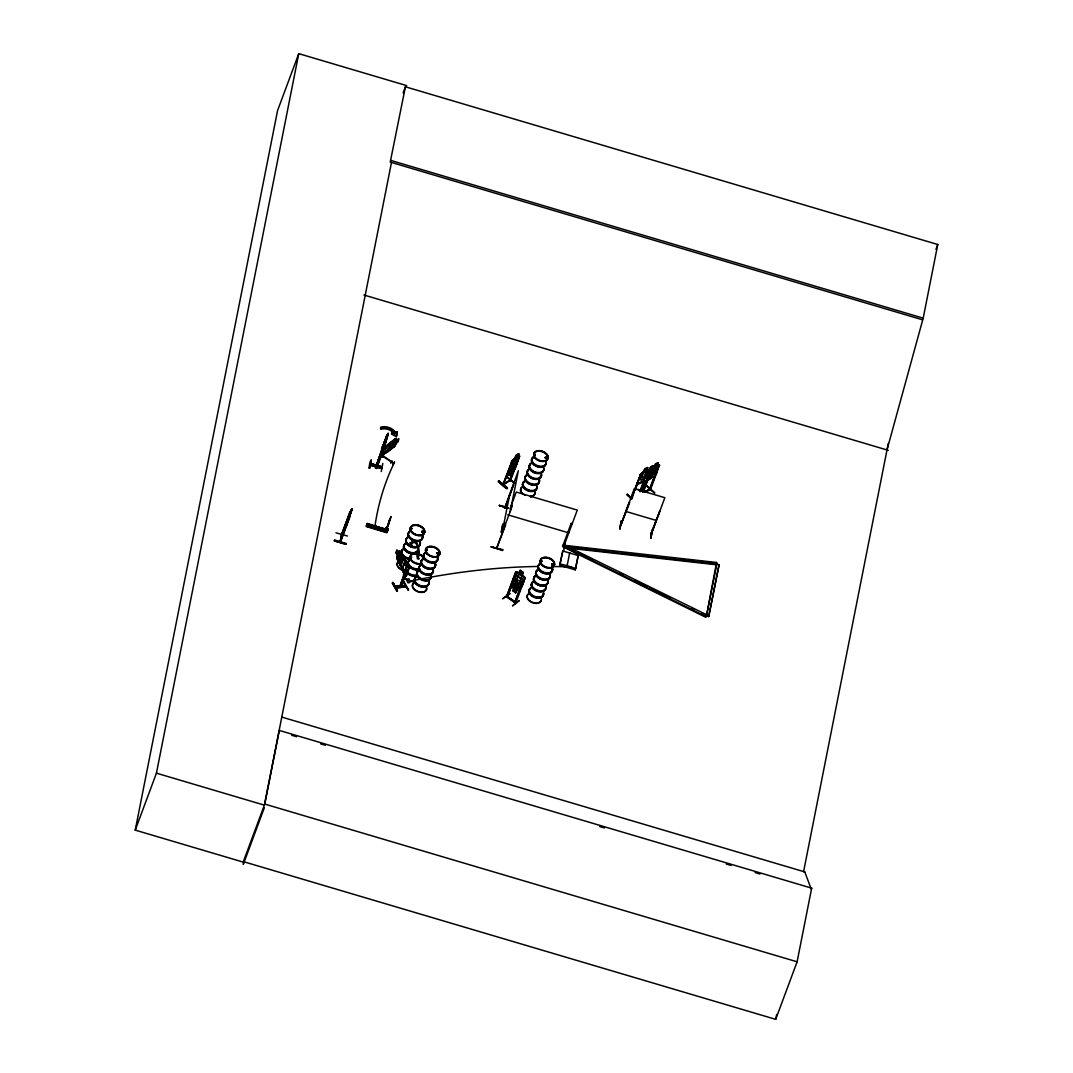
<?xml version="1.0" encoding="UTF-8"?>
<svg xmlns="http://www.w3.org/2000/svg" width="1073" height="1073" viewBox="0 0 1073 1073"><rect width="100%" height="100%" fill="white"/><g stroke="black" fill="none" stroke-linecap="round" stroke-linejoin="round"><path stroke-width="1.5" d="M374.397 527.125L375.188 526.454M411.831 557.209L410.664 556.981M410.879 528.493L411.817 528.412L411.375 529.043M411.884 528.479L411.67 528.238M421.984 560.803L422.266 559.945M423.07 531.43L423.111 532.584M426.759 550.57L427.054 549.845L426.115 550.087M426.424 549.832L426.906 549.832M436.939 553.199L437.516 554.231L438.79 554.111M438.374 554.245L437.261 553.078M437.355 553.105L438.146 553.869M438.133 553.802L438.522 552.984M534.931 454.751C533.133 454 536.218 454.804 535.092 455.046M534.662 454.831L534.931 454.053M534.81 454.791L535.092 454.241M540.148 476.613L540.577 475.983M540.712 561.139L541.489 560.696L541.141 561.447M541.1 560.79L541.825 560.964L540.953 561.487M546.157 458.117C548.33 457.259 544.011 457.098 545.822 457.956M546.546 458.412L546.559 457.648M546.667 457.366L546.895 458.198M551.696 563.996L552.193 565.189L553.681 564.774M551.616 564.157L552.354 564.961M551.978 564.626L552.957 564.022M552.246 564.613L553.722 564.68M552.877 565.069L553.024 563.835M553.722 564.881L553.266 564.09M506.188 476.613L514.96 483.628M384.067 456.427L391.712 462.007L381.559 455.596L381.733 454.442L381.358 455.797C383.463 459.767 384.59 454.322 383.665 457.339M381.21 456.602C379.359 455.784 385.408 454.764 382.337 454.603L383.53 448.594L382.645 454.804M384 448.045L384.241 447.32L384.08 448.098M386.843 528.868L387.822 529.794L388.077 528.761L385.837 528.131L384.966 531.672L385.368 530.491L387.474 531.108L387.031 532.315L387.353 529.566M643.813 479.564L643.626 481.965L646.603 471.959M637.912 481.388C634.277 489.516 654.409 474.065 637.711 483.775L637.992 481.469M650.654 538.002L652.236 529.914M650.868 538.136L652.344 530.384L650.882 538.083M517.065 583.725C518.876 582.787 512.961 574.243 516.261 584.168C511.217 584.731 513.846 588.634 516.636 585.228L518.299 589.64L517.548 585.04C524.429 583.028 518.487 581.445 517.092 583.9M395.521 587.092L406.157 586.073M395.588 587.91L406.224 586.904L395.588 587.924M400.564 586.113L399.679 586.126L399.961 586.864L405.889 572.513L405.742 570.635L406.627 572.446L405.768 571.332L406.533 572.687L405.259 572.62L400.162 586.998L405.916 571.507M407.043 566.45A7.565 4.909 20.4 0 0 406.09 571.305L400.524 586.019M405.996 575.812L398.941 561.42L406.05 574.9M405.956 574.994L406.359 575.893L409.537 567.456L402.134 553.789A7.471 4.842 20.4 0 1 404.548 548.29M509.246 470.242L509.527 467.908M509.447 470.189L509.715 467.922M517.87 461.323L518.138 458.855L517.951 461.256M380.647 427.134L381.264 428.221L382.484 427.993A9.536 6.827 7.1 0 1 393.791 432.58L393.67 433.519A9.536 6.827 7.1 0 0 382.364 428.932L381.143 429.173L380.526 428.073L382.055 426.853A11.146 7.967 7.1 0 1 394.596 431.239L395.132 433.157L397.225 432.647L397.345 431.695L395.253 432.218M381.143 429.173L381.264 428.221M397.225 432.647L396.339 436.738L391.578 434.042L391.699 433.103L393.791 432.58M395.119 433.13L395.226 432.178M396.339 436.738L397.345 431.695M387.38 452.095L384.818 453.343L385.891 447.374L388.627 444.49M384.912 453.423L385.998 447.441M392.906 444.477L394.784 444.383L389.593 449.131L387.742 449.48L388.171 447.106L390.478 444.209L398.74 438.924L398.284 441.459L394.435 445.349L391.953 445.832L388.547 449.802L391.484 445.738L389.298 446.288L389.351 445.51L392.128 444.785L395.401 440.842L392.678 444.53M395.696 443.484L395.387 445.228C394.14 448.822 393.724 444.383 394.099 446.596L384.818 453.343M380.821 456.36L394.099 446.596L395.387 445.228L396.353 439.233L396.058 440.869M516.019 602.422L507.583 596.803L515.791 602.315L515.644 603.267L524.965 578.427L524.362 576.738L517.186 571.694L515.724 571.922L506.443 596.856C505.678 594.697 509.501 597.782 506.858 595.649M515.965 574.363L514.892 573.948L515.965 574.363L507.355 597.393L507.905 596.333L506.617 595.877M515.094 601.886L516.207 602.127L515.939 603.08L506.55 596.481M384.416 442.022L382.136 451.639L383.168 449.587M384.469 444.812L386.843 437.234L385.811 442.17M382.35 448.715L381.612 449.144L388.158 433.304L386.334 440.373M387.635 435.33L387.232 436.805M386.776 438.669L388.158 433.304M502.486 550.462L491.085 546.787L502.714 549.671M507.891 508.267L499.307 505.289L507.891 507.784M511.164 505.598L512.197 505.906L496.611 548.41L505.638 524.965M496.92 547.579L496.531 548.209M496.893 547.391L497.51 546.948L496.625 547.673M504.967 508.32L513.591 484.755L505.115 507.542C504.283 509.93 505.115 504.592 505.396 507.435M497.201 547.847L496.692 547.686M501.185 532.141C506.443 507.878 498.637 548.37 502.714 524.402M501.829 532.329L503.425 524.161M502.821 528.332L503.8 528.989L502.647 528.654L504.753 522.846M504.015 528.399L502.982 527.862M502.459 550.556L502.714 549.658M512.197 505.906L511.11 505.866M563.11 545.325C562.467 548.209 562.265 544.065 564.143 545.661M563.714 550.61L564.706 542.777M571.144 523.369L572.137 523.946L571.144 523.369L562.614 546.492M621.093 521.183L619.926 528.976L621.522 520.848M629.221 502.231L620.744 525.381L634.317 488.658L664.831 497.684L651.257 534.341M650.694 534.206L659.734 511.271L651.123 534.381L650.949 533.375M650.842 533.563L651.619 533.241M243.786 861.767L243.289 864.355L264.293 807.875M243.356 861.632L775.699 1019.35L797.105 961.797L811.671 888.149L279.329 730.431L264.763 804.079L243.182 862.102L135.238 830.126L277.558 110.613L298.75 53.65L406.68 85.625M135.238 830.126L156.43 773.164L298.75 53.65M922.579 319.821L390.237 162.103L405.42 86.792L937.762 244.51L923.196 318.158L886.995 449.963M391.484 162.479L264.36 805.139L156.43 773.164M334.374 540.846L334.615 540.001L346.043 543.448L345.801 544.293L334.36 540.899L345.828 544.199M335.956 532.812L347.451 536.017M340.275 541.275L339.913 542.066L348.98 518.675L348.457 519.238M341.965 534.756L341.724 533.616L339.98 542.026L350.12 515.08M340.449 542.08L349.61 517.655L350.992 510.051C348.47 517.87 340.57 535.91 340.557 541.557L350.469 514.141M341.898 534.73L340.731 541.396L340.838 540.551M347.102 521.277L345.935 527.178L348.189 517.588M348.175 520.311L350.589 512.733M349.798 512.425L350.334 511.848L341.308 535.293L349.932 511.741M350.898 512.492L351.904 508.776L351.394 511.11M369.058 468.029C370.051 457.648 373.082 457.353 369.689 468.217L369.125 467.989M376.65 468.351L375.523 467.372L376.596 468.418L381.411 455.542M387.045 532.396L366.51 525.676L387.138 531.819L386.951 532.718L366.295 526.548L366.993 523.423L369.085 524.04L368.508 526.803L369.085 524.04M380.875 456.105L381.8 448.487M381.076 454.094C384.523 436.268 380.083 463.67 381.653 453.356M380.848 456.414L382.256 448.514M382.364 447.039L383.088 446.569L382.444 447.24M382.9 447.267L383.101 446.69M382.565 451.827L381.452 450.848L376.382 465.078M387.045 434.538L381.599 449.064M372.076 527.634L372.586 525.073L370.493 524.456L369.984 527.017M382.82 463.469L381.25 471.516M374.45 525.636C373.806 532.275 373.082 523.074 376.543 526.253L376.046 528.815M382.189 449.641L395.454 439.742L395.602 439.045L382.189 449.641L395.293 438.803L396.447 439.3M385.368 530.491L387.433 531.309M385.502 529.123L385.837 528.131M387.286 530.37L387.125 531.148L387.903 528.707L388.05 529.593M501.775 534.475L509.863 493.58M510.252 511.7L518.339 470.792L504.793 507.609M559.744 565.283L562.802 550.986L578.213 555.546L575.651 568.542L575.155 569.857L559.744 565.283L562.802 550.986M575.651 568.542L567.148 565.645L569.723 552.649M575.155 569.857L578.213 555.546M509.943 509.004L516.261 492.024L577.287 510.104L563.499 547.082L705.618 617.203L706.477 615.929L716.563 562.48L563.982 545.285C562.641 548.397 565.297 545.392 562.842 545.607M716.844 564.09L719.071 564.76L708.703 616.586L706.477 615.929L716.844 564.09L564.264 546.908L563.982 545.285M708.703 616.586L719.071 564.76M888.296 443.417L803.583 871.678L804.83 872.054L811.268 889.209L811.671 888.149M775.699 1019.35L776.664 1014.441M804.857 871.947L282.119 717.18M491.085 546.841L502.58 550.073M345.882 543.904L334.481 540.403M370.359 464.864L381.814 468.19M366.778 523.986L385.757 530.196L366.671 524.523M366.859 523.718L387.608 529.74L387.353 530.612M366.483 525.971L387.018 532.382M389.526 521.156L390.894 516.529M389.083 523.047L386.025 530.853L389.995 518.742M389.271 522.497L385.864 530.813L389.351 520.807M389.325 521.813L389.7 520.499M385.127 441.164L383.638 447.052L384.241 446.086M387.608 435.879L380.325 456.119L385.945 442.156M384.536 442.063L383.222 445.671M389.405 520.137L390.156 518.796M403.14 92.908L405.42 86.792M341.616 534.461L341.71 535.414L350.951 510.185M352.024 508.817L347.344 522.551L347.92 521.572M351.971 508.991L350.978 511.62M351.528 511.338L350.482 514.141M371.352 460.076L369.649 468.083M370.708 463.469L382.149 466.862L370.614 463.536M381.68 450.834L375.738 467.439M375.577 468.204L380.781 453.208L381.68 453.53M376.529 467.667L381.291 454.858M381.438 451.559L375.47 468.15L376.395 468.365L381.103 454.013M278.926 731.491L279.329 730.431M387.313 531.202L388.077 528.761M395.87 552.608L396.916 549.805L398.485 552.716L399.491 552.233L402.187 557.33L402.831 560.924L401.852 563.54L400.175 562.762L397.479 557.652L397.52 555.331C393.469 549.644 399.116 555.117 396.675 557.316L400.779 566.45L396.956 559.06L399.183 550.851M398.378 552.729C400.296 545.822 403.971 559.274 404.99 561.729L402.549 568.314L400.698 566.356M404.548 573.103L398.941 561.42M409.363 568.113L401.476 554.593L402.134 553.789A7.471 4.842 20.4 0 0 409.859 558.336M406.023 575.839L408.746 567.483L409.282 568.234L402.134 553.789M397.211 591.116L392.946 582.384L397.332 591.169L392.249 582.894L396.822 591.156M405.446 585.415L394.971 586.046M402.402 568.154L404.803 561.716M402.737 571.56L403.515 570.232L403.032 571.533L404.145 573.599L403.032 571.533M403.85 573.626L404.628 572.285L404.145 573.599M400.081 586.851L405.071 571.842L405.862 571.869M405.058 572.03L399.76 586.274M401.034 586.824L406.533 571.533L406.037 570.608M406.265 572.62L401.114 586.918L400.725 586.18M408.733 566.571L408.384 567.523L409.162 566.624A7.457 4.829 20.4 0 1 409.336 560.602M403.461 581.874L408.558 590.137L404.052 581.767M405.46 585.563L394.582 586.073M498.73 480.852C503.975 489.315 515.281 492.909 498.717 480.865L507.462 487.907M511.191 464.743L512.022 461.47L502.794 484.714L510.922 479.618L503.17 484.902L508.937 470.819M512.331 460.397C517.83 457.058 522.001 452.726 516.207 455.086L515.201 457.93L512.331 460.397L503.089 484.956L503.693 483.4M512.492 460.465L507.69 473.233L509.997 472.656M518.755 453.664L516.301 455.167L513.726 459.7L510.238 471.637L512.532 470.229L516.529 462.02L518.661 453.584M507.851 508.066L499.253 505.571L507.972 507.77M508.857 475.379L511.15 473.971L513.766 469.478L517.253 457.541L514.96 458.949L510.963 467.157L508.736 475.527L511.284 474.092L512.237 471.208L514.007 470.189M510.6 480.369L509.46 480.637L513.498 469.961M510.533 480.543L519.708 455.864L515.094 468.794L508.28 473.77M505.048 506.51L504.578 508.2M503.72 529.029C504.699 525.448 501.547 529.821 502.861 527.836M509.97 593.503L502.553 598.801L509.782 593.986M515.818 572.03L506.644 596.548L507.596 597.165M507.207 597.379L515.737 574.538M519.171 573.317L520.217 570.299L519.184 573.103M512.733 590.593L515.818 592.752L512.653 590.646L513.913 587.763L512.639 585.804L514.584 580.573L516.958 579.407L518.903 574.203L521.773 576.214L519.828 581.445L520.553 584.745L518.608 589.976L516.717 589.842L515.67 592.645M519.252 573.264L517.36 573.116L515.416 578.347L516.113 581.673L514.182 586.891L517.065 588.903L519.01 583.672L521.371 582.532L523.316 577.301L522.122 575.276M522.055 575.343L523.168 572.472L520.217 570.514M515.737 592.806L516.784 589.774M520.15 570.353L523.302 572.459L522.256 575.262M512.626 605.789L519.332 600.612M512.586 605.735L519.184 600.572M515.778 602.905L514.664 602.516L523.235 579.809L524.321 580.225L523.235 579.809M523.463 579.621L514.825 602.691M524.777 578.441C522.403 586.542 520.942 592.336 512.881 583.041L512.854 579.514M564.358 545.808L564.626 545.097L708.958 615.875M716.563 562.48L716.59 564.814L563.996 547.619L564.264 546.908M627.276 494.532L631.997 498.409M627.504 494.09L626.86 494.787L631.434 499.039M631.581 497.175C630.441 499.978 632.051 495.391 632.601 497.389M619.926 528.976L621.079 521.196M620.744 525.341L629.73 502.379M631.836 496.598L640.501 474.99L635.122 490.428M631.849 497.738L640.702 473.864L643.894 471.677L644.846 468.794L647.663 467.6L645.57 476.077L643.371 478.947L640.822 480.141L640.286 478.531L642.231 473.3L644.994 468.928L647.542 467.734M632.024 497.765L633.714 493.218M634.84 490.173L640.782 473.864L648.4 469.585L646.63 470.403M638.153 489.261L640.433 491.394M646.415 470.457L647.582 467.52M643.907 479.51L647.77 470.564L656.797 466.648L654.852 471.879L652.304 473.059M639.803 491.635L643.76 480.999M640.648 490.374L644.605 479.738M640.554 491.286L644.511 480.65M640.836 491.541L644.779 480.919M649.782 469.84L650.748 466.956L653.43 465.655L650.681 466.903L647.971 471.315L646.026 476.56L646.576 478.169L649.138 477.002L651.351 474.132L653.296 468.888L652.263 468.593M642.486 491.769L646.992 479.618M642.754 492.024L647.837 478.357M643.237 491.421L647.18 480.784M643.505 491.675L648.025 479.524M652.357 468.673L653.43 465.655M646.295 485.868L654.758 493.084L646.751 485.613M652.88 468.472L654.597 466.903L655.496 463.965L658.312 462.771L656.22 471.248L654.02 474.118L651.472 475.312M652.786 471.758C656.756 461.162 652.813 476.358 649.956 478.866L643.639 481.764M652.585 467.627L654.543 466.849L655.643 464.099M654.771 468.19L650.077 479.014L643.532 481.884M658.232 462.691L657.065 465.628L658.956 464.676L659.533 465.374M650.439 489.798L649.232 489.892L655.536 473.139M657.977 468.23L649.567 490.173L658.54 466.715M650.345 489.865L659.546 465.213L658.956 464.676M646.442 485.747L654.503 492.842M705.618 617.203L706.745 615.218M935.978 249.312L937.762 244.51M381.693 449.252L387.326 434.565L382.82 447.052M385.676 441.405L380.338 456.038M380.325 456.119L386.414 439.608M503.17 483.708C503.787 485.264 504.551 482.287 502.902 484.58M509.97 480.825L510.842 479.631M376.154 527.312L374.625 527.286M422.145 532.288L422.722 531.323M438.696 553.856L438.307 552.917M534.542 454.509L534.971 454.818M545.446 457.742L546.559 457.299M547.163 458.453L547.136 457.769M552.085 564.331L552.193 564.867M370.574 463.818L382.028 467.184M406.01 571.373L405.742 570.635M408.652 566.692L409.537 567.349M409.001 567.563L401.758 553.816M405.728 574.35L406.774 575.021L402.254 566.839M384.429 448.34L382.498 449.869M518.138 458.855L512.398 462.463L510.493 465.709L512.465 462.476L518.232 458.936M649.541 489.06L650.466 488.631M506.925 488.577L498.194 481.495M507.247 488.349L498.476 481.334L507.328 488.255M654.865 476.05L649.715 478.236L654.865 476.05L656.837 472.817M393.375 462.906L392.959 464.582L394.301 462.061M564.626 545.097L563.727 546.398L562.56 546.13M392.919 582.411L397.493 590.7M647.864 470.725L646.523 471.959M513.779 577.167L515.845 574.98L523.087 580.05L523.114 583.591L522.98 580.104M513.873 577.247L515.764 575.048L523.087 580.05M522.082 585.858L520.07 587.977L513.055 582.947L513.042 579.514M386.065 447.441L388.721 444.638M421.917 531.403L421.676 532.181M422.065 531.792L423.218 531.672L422.963 532.61M423.728 532.007L422.507 532.262M423.701 532.476L422.333 532.597M427.134 550.489L426.477 550.301M436.912 553.078L437.958 552.823M546.68 457.769L545.352 458.117M547.029 458.587L545.138 457.728M540.752 560.924L541.57 560.857M381.519 450.955L382.457 451.143M649.621 489.02L650.748 488.966L644.551 491.957M388.627 444.557L395.696 439.112M395.95 441.03L398.646 438.844M387.353 452.189L394.287 446.703M384.241 447.32L382.243 448.863L395.293 438.803M393.925 445.671L380.875 455.73L381.197 456.655M380.835 456.494L394.234 445.899M511.593 586.368L511.056 584.624L511.593 586.368L513.766 587.789M516.851 589.949L518.782 591.397C522.806 591.827 511.808 588.634 511.673 586.314M515.724 571.922L517.186 571.815M524.362 576.738L524.965 578.427M512.331 461.712L511.338 461.886M509.353 470.309L515.134 466.782L516.918 463.402M374.785 526.481L374.45 527.286M375.765 527.795L375.818 526.695M422.105 531.309L421.81 532.396M421.93 559.811L421.649 560.897M552.072 564.157L553.158 564.385M658.312 462.771L655.496 463.965M653.135 467.573L658.97 464.864M650.386 470.497L651.137 470.148M640.769 475.245L639.749 475.339M644.269 491.702L649.728 489.556M645.342 491.689L649.903 489.275M645.624 491.957L650.345 489.757M502.996 527.554L503.921 527.782M387.568 529.74L366.859 523.637L387.46 530.424M380.526 428.073L381.934 427.805A11.146 7.967 7.1 0 1 394.475 432.191L395.132 433.157M391.578 434.042L393.67 433.519M545.46 457.178L546.331 457.205M546.801 458.547L546.036 458.533M422.024 531.35L423.594 531.806M437.261 552.836L438.106 552.81M438.2 554.097L438.817 553.547L438.079 554.057M541.57 561.662L541.959 561.286M552.179 563.929L553.252 564.519M408.88 567.724L406.399 574.363M405.379 571.587L406.131 571.936M405.674 571.56L406.533 571.533M403.917 558.04L404.99 561.729M374.92 526.602L376.087 527.312M375.63 527.688L374.785 527.433A357.752 271.509 30.8 0 1 394.582 462.101M411.67 529.083L410.919 528.922M426.906 550.57L426.343 550.395M515.563 603.187L506.483 596.829M382.35 448.863L382.203 449.56M565.364 546.184L570.34 546.747M575.316 547.31L578.642 547.686M585.268 548.437L588.594 548.813M595.22 549.55L598.546 549.926M605.172 550.677L608.485 551.053M613.461 551.616L616.787 551.978M623.413 552.729L626.739 553.105M631.715 553.668L636.691 554.231M641.667 554.781L646.63 555.345M651.606 555.908L654.932 556.283M661.558 557.035L664.884 557.397M671.51 558.148L674.837 558.523M681.462 559.274L684.789 559.65M689.765 560.2L693.078 560.575M699.703 561.327L703.03 561.702M708.006 562.265L712.982 562.829M562.802 546.157L563.66 546.734L562.628 546.425M560.227 563.982L567.148 565.645M395.548 439.152L396.353 439.407M403.582 581.781L408.089 590.11M502.687 528.385L503.841 528.721M390.854 160.44L923.196 318.158M363.935 294.995L888.243 450.325M625.841 511.432L656.354 520.472M382.296 451.921L381.317 451.545M376.207 465.923L376.999 466.165M507.784 514.812L568.811 532.879M390.8 516.743L390.626 518.5M385.797 528.318L387.889 528.949M368.374 524.469L385.851 529.7M366.389 526.105L387.085 532.302M291.762 735.3L296.564 736.722M320.626 743.844L325.427 745.266M599.619 826.505L604.434 827.927M726.287 864.033L731.102 865.455M755.151 872.59L759.966 874.012M264.763 804.079L797.105 961.797M510.6 479.296L509.769 480.878L518.997 457.635L518.018 457.809M568.851 548.021L574.833 550.972M577.824 552.447L592.779 559.838M619.711 573.116L622.702 574.591M634.666 580.506L646.63 586.408M649.621 587.883L670.571 598.211M691.508 608.552L694.513 610.027M701.983 613.716L706.477 615.929M705.873 616.492L563.835 546.492M391.699 433.103L396.46 435.786M546.465 457.406L547.176 457.849M438.267 553.051L439.045 553.722M516.958 579.407L519.828 581.445M516.126 581.646L518.997 583.685M515.067 468.7L513.913 470.189M506.241 476.264L515.04 483.293M509.983 480.288L504.149 483.856M421.917 532.275L423.379 532.852L423.527 531.765M648.307 469.505L648.897 470.041M627.316 494.479L631.89 498.824M380.969 455.448L377.374 465.534M400.806 566.343L402.523 568.154M406.023 571.681L406.037 571.735A7.471 4.842 20.4 0 1 406.989 566.879M409.148 566.557L409.162 566.624A7.457 4.829 20.4 0 0 417.773 570.004M563.714 546.009L563.996 547.619M410.342 581.11A1.502 0.912 -28.4 0 1 408.598 582.813A1.502 0.912 -28.4 0 1 408.035 581.311A1.502 0.912 -28.4 0 1 410.342 581.11A654.932 372.626 -33.5 0 1 538.056 566.477M552.501 566.49A654.932 372.626 -33.5 0 1 571.399 567.094M417.075 575.973A7.471 4.842 20.4 0 1 406.975 572.982M417.263 575.678A7.565 4.909 20.4 0 1 407.043 572.647M415.09 581.217A7.431 4.815 20.4 0 1 409.792 581.123L409.859 580.962A7.484 4.842 20.4 0 0 415.197 581.029M406.372 579.433A7.431 4.815 20.4 0 1 404.119 573.103M421.743 563.352A7.431 4.815 20.4 0 1 411.697 560.374A7.431 4.815 20.4 0 1 413.025 553.628A7.431 4.815 20.4 0 1 423.07 556.605M415.224 580.855A7.417 4.815 20.4 0 1 409.926 580.761M406.506 579.071A7.417 4.815 20.4 0 1 403.783 573.907M419.919 564.21A7.431 4.815 20.4 0 1 410.825 560.039A7.431 4.815 20.4 0 1 413.333 554.03A7.431 4.815 20.4 0 1 422.869 557.155M406.426 579.232A7.484 4.842 20.4 0 1 404.159 572.861M421.689 563.58A7.484 4.842 20.4 0 1 411.576 560.589A7.484 4.842 20.4 0 1 412.917 553.816A7.484 4.842 20.4 0 1 423.03 556.807M417.96 569.723A7.565 4.909 20.4 0 1 409.376 566.356A7.565 4.909 20.4 0 1 409.376 560.16M417.451 574.913A7.457 4.829 20.4 0 1 408.008 572.553A7.457 4.829 20.4 0 1 407.391 565.833M415.734 575.678A7.565 4.909 20.4 0 1 407.15 572.325M406.211 570.984A7.565 4.909 20.4 0 1 407.163 566.128M418.081 569.401A7.565 4.909 20.4 0 1 408.961 565.377A7.565 4.909 20.4 0 1 410.852 559.181M419.798 568.636A7.471 4.842 20.4 0 1 409.712 565.645A7.471 4.842 20.4 0 1 411.053 558.885M419.999 544.708A7.471 4.842 20.4 0 1 410.101 546.667A7.471 4.842 20.4 0 1 407.15 538.364M420.24 543.045A7.565 4.909 20.4 0 1 411.107 546.761A7.565 4.909 20.4 0 1 407.217 537.949M418.054 548.638A7.471 4.842 20.4 0 1 409.041 552.3A7.471 4.842 20.4 0 1 405.205 543.622M418.148 548.316A7.431 4.815 20.4 0 1 409.175 551.965A7.431 4.815 20.4 0 1 405.353 543.3M422.078 535.373A7.565 4.909 20.4 0 1 418.698 541.141A7.565 4.909 20.4 0 1 409.175 537.412A7.565 4.909 20.4 0 1 410.905 531.001M419.892 540.98A7.457 4.829 20.4 0 1 416.565 546.653A7.457 4.829 20.4 0 1 407.19 542.992A7.457 4.829 20.4 0 1 408.88 536.674M422.319 537.104A7.457 4.829 20.4 0 1 413.333 540.765A7.457 4.829 20.4 0 1 409.51 532.087M419.865 541.342A7.565 4.909 20.4 0 1 412.166 546.747A7.565 4.909 20.4 0 1 407.338 537.627M422.199 535.051A7.565 4.909 20.4 0 1 418.819 540.819A7.565 4.909 20.4 0 1 409.296 537.09A7.565 4.909 20.4 0 1 411.013 530.666M422.252 534.689A7.471 4.842 20.4 0 1 414.647 540.041A7.471 4.842 20.4 0 1 409.886 531.028M407.136 565.686A7.471 4.842 20.4 0 1 403.435 564.586M407.284 565.391A7.565 4.909 20.4 0 1 403.542 564.277M405.178 570.943A7.471 4.842 20.4 0 1 398.003 567.013A7.471 4.842 20.4 0 1 398.539 561.555M418.001 548.705A7.431 4.815 20.4 0 1 409.028 552.354A7.431 4.815 20.4 0 1 405.205 543.703M405.299 570.581A7.431 4.815 20.4 0 1 398.163 566.665A7.431 4.815 20.4 0 1 398.687 561.233M417.96 548.92A7.484 4.842 20.4 0 1 408.934 552.582A7.484 4.842 20.4 0 1 405.098 543.877M409.618 559.1A7.565 4.909 20.4 0 1 402.348 555.117A7.565 4.909 20.4 0 1 402.885 549.577M407.525 564.613A7.457 4.829 20.4 0 1 403.837 563.526M409.47 559.382A7.457 4.829 20.4 0 1 402.831 556.109M401.409 553.427A7.457 4.829 20.4 0 1 402.844 550.006M407.405 565.069A7.565 4.909 20.4 0 1 403.649 563.955M409.738 558.778A7.565 4.909 20.4 0 1 402.469 554.781A7.565 4.909 20.4 0 1 403.005 549.255M415.586 552.608A7.471 4.842 20.4 0 1 416.069 553.976M435.222 564.894A7.457 4.829 20.4 0 1 425.337 568.154A7.457 4.829 20.4 0 1 423.728 559.221M434.981 563.151A7.565 4.909 20.4 0 1 431.601 568.918A7.565 4.909 20.4 0 1 422.078 565.189A7.565 4.909 20.4 0 1 423.795 558.778M433.371 569.79A7.417 4.815 20.4 0 1 425.337 573.747A7.417 4.815 20.4 0 1 419.664 565.739M437.315 556.86A7.565 4.909 20.4 0 1 429.616 562.279A7.565 4.909 20.4 0 1 424.787 553.158M435.128 562.467A7.457 4.829 20.4 0 1 427.55 567.805A7.457 4.829 20.4 0 1 422.789 558.818M437.073 557.236A7.457 4.829 20.4 0 1 429.495 562.574A7.457 4.829 20.4 0 1 424.747 553.588M435.101 562.829A7.565 4.909 20.4 0 1 431.722 568.596A7.565 4.909 20.4 0 1 422.199 564.867A7.565 4.909 20.4 0 1 423.915 558.456M437.932 557.92A7.565 4.909 20.4 0 1 429.736 561.957A7.565 4.909 20.4 0 1 423.956 553.789M437.958 557.544A7.457 4.829 20.4 0 1 428.959 561.206A7.457 4.829 20.4 0 1 425.136 552.528M428.556 584.114A7.457 4.829 20.4 0 1 418.685 586.073A7.457 4.829 20.4 0 1 415.734 577.797M428.811 582.451A7.565 4.909 20.4 0 1 419.677 586.166A7.565 4.909 20.4 0 1 415.788 577.354M426.585 588.071A7.431 4.815 20.4 0 1 417.612 591.719A7.431 4.815 20.4 0 1 413.789 583.068M426.705 587.709A7.417 4.815 20.4 0 1 417.746 591.357A7.417 4.815 20.4 0 1 413.937 582.719M433.023 570.729A7.417 4.815 20.4 0 1 425.914 574.913A7.417 4.815 20.4 0 1 418.832 567.832M419.315 566.665A7.417 4.815 20.4 0 1 420.254 565.726M432.701 572.902A7.484 4.842 20.4 0 1 422.427 573.237A7.484 4.842 20.4 0 1 420.321 565.391M432.701 569.052A7.484 4.842 20.4 0 1 433.197 571.735M430.649 574.779A7.565 4.909 20.4 0 1 422.95 580.198A7.565 4.909 20.4 0 1 418.121 571.077M428.462 580.386A7.457 4.829 20.4 0 1 425.136 586.073A7.457 4.829 20.4 0 1 415.761 582.398A7.457 4.829 20.4 0 1 417.464 576.08M430.89 576.523A7.457 4.829 20.4 0 1 421.904 580.171A7.457 4.829 20.4 0 1 418.081 571.507M428.435 580.748A7.565 4.909 20.4 0 1 425.056 586.515A7.565 4.909 20.4 0 1 415.533 582.787A7.565 4.909 20.4 0 1 417.249 576.375M430.769 574.457A7.565 4.909 20.4 0 1 423.07 579.876A7.565 4.909 20.4 0 1 418.242 570.742M430.81 574.109A7.457 4.829 20.4 0 1 424.157 579.675A7.457 4.829 20.4 0 1 417.531 571.386M407.257 580.962A1.502 0.912 -28.4 0 1 406.815 579.742A1.502 0.912 -28.4 0 1 408.719 578.83A1.502 0.912 -28.4 0 1 409.175 580.05M543.421 470.537A7.457 4.829 20.4 0 1 533.549 472.496A7.457 4.829 20.4 0 1 530.599 464.22M543.676 468.874A7.565 4.909 20.4 0 1 534.542 472.589A7.565 4.909 20.4 0 1 530.652 463.777M541.463 474.507A7.457 4.829 20.4 0 1 532.463 478.169A7.457 4.829 20.4 0 1 528.64 469.491M541.087 472.777A7.417 4.815 20.4 0 1 533.536 478.089A7.417 4.815 20.4 0 1 528.801 469.142M545.513 461.216A7.565 4.909 20.4 0 1 542.133 466.983A7.565 4.909 20.4 0 1 532.61 463.254A7.565 4.909 20.4 0 1 534.341 456.83M543.327 466.822A7.457 4.829 20.4 0 1 540.001 472.496A7.457 4.829 20.4 0 1 530.625 468.834A7.457 4.829 20.4 0 1 532.315 462.503M545.755 462.946A7.457 4.829 20.4 0 1 535.883 466.205A7.457 4.829 20.4 0 1 534.274 457.272M543.3 467.171A7.565 4.909 20.4 0 1 535.601 472.589A7.565 4.909 20.4 0 1 530.773 463.456M545.634 460.88A7.565 4.909 20.4 0 1 542.254 466.661A7.565 4.909 20.4 0 1 532.731 462.932A7.565 4.909 20.4 0 1 534.448 456.508M545.674 460.532A7.457 4.829 20.4 0 1 538.083 465.856A7.457 4.829 20.4 0 1 533.335 456.87M536.755 487.155A7.457 4.829 20.4 0 1 527.768 490.804A7.457 4.829 20.4 0 1 523.932 482.139M537.01 486.793A7.565 4.909 20.4 0 1 527.876 490.509A7.565 4.909 20.4 0 1 523.986 481.697M541.221 476.372A7.417 4.815 20.4 0 1 531.376 478.317A7.417 4.815 20.4 0 1 528.452 470.081M534.904 492.064A7.417 4.815 20.4 0 1 530.545 496.423M525.059 495.31A7.417 4.815 20.4 0 1 522.135 487.062M541.396 474.762A7.484 4.842 20.4 0 1 532.369 478.424A7.484 4.842 20.4 0 1 528.533 469.719M539.343 480.516A7.565 4.909 20.4 0 1 530.21 484.231A7.565 4.909 20.4 0 1 526.32 475.419M537.144 486.096A7.457 4.829 20.4 0 1 528.157 489.757A7.457 4.829 20.4 0 1 524.335 481.08M539.089 482.166A7.457 4.829 20.4 0 1 529.217 484.124A7.457 4.829 20.4 0 1 526.28 475.849M537.13 486.471A7.565 4.909 20.4 0 1 527.996 490.187A7.565 4.909 20.4 0 1 524.107 481.375M538.968 478.799A7.565 4.909 20.4 0 1 535.588 484.58A7.565 4.909 20.4 0 1 526.065 480.852A7.565 4.909 20.4 0 1 527.795 474.427M539.008 478.451A7.457 4.829 20.4 0 1 535.682 484.124A7.457 4.829 20.4 0 1 526.307 480.463A7.457 4.829 20.4 0 1 527.996 474.145M534.783 492.413A7.431 4.815 20.4 0 1 530.411 496.799M521.988 493.5A7.431 4.815 20.4 0 1 521.988 487.41M534.904 492.199A7.484 4.842 20.4 0 1 530.505 496.611M522.028 493.285A7.484 4.842 20.4 0 1 522.041 487.169M549.899 575.852A7.457 4.829 20.4 0 1 540.913 579.5A7.457 4.829 20.4 0 1 537.077 570.836M550.154 575.504A7.565 4.909 20.4 0 1 541.02 579.205A7.565 4.909 20.4 0 1 537.13 570.407M547.445 579.755A7.431 4.815 20.4 0 1 544.118 585.429A7.431 4.815 20.4 0 1 534.77 581.767A7.431 4.815 20.4 0 1 536.46 575.463M547.565 579.407A7.417 4.815 20.4 0 1 544.252 585.053A7.417 4.815 20.4 0 1 534.917 581.405A7.417 4.815 20.4 0 1 536.607 575.115M551.991 567.832A7.565 4.909 20.4 0 1 548.611 573.599A7.565 4.909 20.4 0 1 539.089 569.87A7.565 4.909 20.4 0 1 540.819 563.446M549.819 573.438A7.471 4.842 20.4 0 1 542.227 578.776A7.471 4.842 20.4 0 1 537.466 569.776M552.26 569.562A7.471 4.842 20.4 0 1 545.111 573.773A7.471 4.842 20.4 0 1 537.975 566.651M538.472 565.484A7.471 4.842 20.4 0 1 539.411 564.532M549.778 573.787A7.565 4.909 20.4 0 1 542.08 579.205A7.565 4.909 20.4 0 1 537.251 570.071M552.112 567.51A7.565 4.909 20.4 0 1 544.413 572.928A7.565 4.909 20.4 0 1 539.585 563.794M552.635 568.516A7.457 4.829 20.4 0 1 544.561 572.486A7.457 4.829 20.4 0 1 538.874 564.438M543.233 593.771A7.457 4.829 20.4 0 1 534.247 597.42A7.457 4.829 20.4 0 1 530.424 588.755M543.488 593.423A7.565 4.909 20.4 0 1 534.354 597.125A7.565 4.909 20.4 0 1 530.464 588.326M541.261 600.344A7.431 4.815 20.4 0 1 531.403 602.288A7.431 4.815 20.4 0 1 528.466 594.026M547.914 581.164A7.431 4.815 20.4 0 1 538.941 584.812A7.431 4.815 20.4 0 1 535.119 576.161M541.382 598.68A7.417 4.815 20.4 0 1 532.436 602.315A7.417 4.815 20.4 0 1 528.613 593.677M545.822 587.132A7.565 4.909 20.4 0 1 536.688 590.847A7.565 4.909 20.4 0 1 532.798 582.035M543.649 592.712A7.471 4.842 20.4 0 1 533.75 595.984A7.471 4.842 20.4 0 1 532.128 587.038M545.594 588.795A7.471 4.842 20.4 0 1 535.695 590.754A7.471 4.842 20.4 0 1 532.745 582.465M543.609 593.101A7.565 4.909 20.4 0 1 534.475 596.803A7.565 4.909 20.4 0 1 530.585 588.004M545.46 585.429A7.565 4.909 20.4 0 1 537.747 590.847A7.565 4.909 20.4 0 1 532.919 581.714M545.486 585.067A7.457 4.829 20.4 0 1 537.895 590.405A7.457 4.829 20.4 0 1 533.147 581.418M390.72 462.758C393.026 463.469 392.477 458.144 390.72 462.758M398.874 553.4L399.639 557.491C397.01 554.62 396.702 558.872 399.76 558.657L400.792 563.754L400.296 558.657C402.965 561.823 403.488 557.209 400.202 557.517L399.263 552.675L398.874 553.4M513.645 469.518L512.814 470.175L512.505 468.458L509.474 472.214L512.21 468.136C510.279 466.473 513.511 463.523 512.934 467.238L516.073 463.201L513.216 467.533L513.645 469.518M645.959 477.753L649.339 474.025C648.857 477.874 652.478 475.138 650.117 473.18L653.055 469.156L649.769 472.791C650.01 469.25 646.885 471.758 648.991 473.676L645.959 477.753M395.414 587.4L406.037 586.435L395.414 587.4M390.25 445.483L389.821 447.857L394.663 444.074L395.226 441.687L390.25 445.483M397.171 440.44L396.903 441.969L398.029 439.756L397.171 440.44M370.306 465.146L381.733 468.566L370.306 465.146M397.117 550.905L396.97 553.507L397.117 550.905M398.968 553.628L398.003 556.243L400.698 561.353L401.678 558.738L398.968 553.628M509.782 473.73L509.434 474.655L511.258 472.817L509.782 473.73M516.582 455.421L516.234 456.36L518.058 454.523L516.582 455.421M513.833 589.587L513.484 590.512L515.335 591.813L515.684 590.874L513.833 589.587M520.633 571.292L520.284 572.217L522.135 573.519L522.484 572.58L520.633 571.292M643.599 472.656L641.654 477.901L644.202 476.707L646.147 471.476L643.599 472.656M645.275 469.183L644.927 470.108L646.912 468.418L645.275 469.183M649.353 470.698L647.408 475.929L649.97 474.749L651.915 469.518L649.353 470.698M651.029 467.211L650.681 468.15L652.679 466.46L651.029 467.211M655.925 464.354L655.576 465.28L657.561 463.59L655.925 464.354M515.322 462.758L513.028 464.166L515.308 462.771M514.477 464.998L512.183 466.406L514.477 465.011M418.913 558.805L417.384 558.792L417.089 555.438L417.719 556.605A8.396 3.809 84.8 0 0 416.793 544.776A8.396 3.809 84.8 0 0 411.402 544.923L412.032 546.09L410.449 545.956L410.101 542.495L410.718 543.662A10.059 4.56 84.8 0 1 417.169 543.475A10.059 4.56 84.8 0 1 418.282 557.652L418.913 558.805M411.858 531.859A7.431 4.815 20.4 0 0 424.17 533.254A7.431 4.815 20.4 0 0 416.619 524.845A7.431 4.815 20.4 0 0 411.858 531.859M411.656 532.409A7.431 4.815 20.4 0 0 423.969 533.791A7.431 4.815 20.4 0 0 416.418 525.381A7.431 4.815 20.4 0 0 411.656 532.409M411.75 532.087A7.484 4.842 20.4 0 0 424.13 533.482A7.484 4.842 20.4 0 0 416.539 525.019A7.484 4.842 20.4 0 0 411.75 532.087A7.484 4.842 20.4 0 0 424.13 533.496A7.484 4.842 20.4 0 0 416.539 525.032A7.484 4.842 20.4 0 0 411.75 532.101M407.941 552.488A7.431 4.815 20.4 0 0 417.799 550.529A7.431 4.815 20.4 0 1 407.941 552.501A7.431 4.815 20.4 0 1 405.004 544.239A7.431 4.815 20.4 0 0 407.941 552.488M429.441 574.457A7.431 4.815 20.4 0 0 432.768 568.797A7.431 4.815 20.4 0 1 429.428 574.511A7.431 4.815 20.4 0 1 420.079 570.849A7.431 4.815 20.4 0 1 421.769 564.546A7.431 4.815 20.4 0 0 420.093 570.796A7.431 4.815 20.4 0 0 429.441 574.457M427.094 553.36A7.431 4.815 20.4 0 0 439.407 554.741A7.431 4.815 20.4 0 0 431.856 546.331A7.431 4.815 20.4 0 0 427.094 553.36M426.906 553.883A7.417 4.815 20.4 0 0 439.192 555.264A7.417 4.815 20.4 0 0 431.668 546.868A7.417 4.815 20.4 0 0 426.906 553.883M426.987 553.588A7.484 4.842 20.4 0 0 439.367 554.982A7.484 4.842 20.4 0 0 431.775 546.519A7.484 4.842 20.4 0 0 426.987 553.588M535.293 457.688A7.457 4.829 20.4 0 0 547.632 459.083A7.457 4.829 20.4 0 0 540.054 450.647A7.457 4.829 20.4 0 0 535.293 457.688M535.105 458.225A7.417 4.815 20.4 0 0 547.391 459.62A7.417 4.815 20.4 0 0 539.867 451.223A7.417 4.815 20.4 0 0 535.105 458.225M535.186 457.93A7.484 4.842 20.4 0 0 547.565 459.324A7.484 4.842 20.4 0 0 539.974 450.861A7.484 4.842 20.4 0 0 535.186 457.93M541.771 564.318A7.431 4.815 20.4 0 0 554.084 565.712A7.431 4.815 20.4 0 0 546.533 557.289A7.431 4.815 20.4 0 0 541.771 564.318M541.583 564.841A7.417 4.815 20.4 0 0 553.883 566.236A7.417 4.815 20.4 0 0 546.345 557.839A7.417 4.815 20.4 0 0 541.583 564.841M541.664 564.546A7.484 4.842 20.4 0 0 554.044 565.94A7.484 4.842 20.4 0 0 546.452 557.477A7.484 4.842 20.4 0 0 541.664 564.546M537.868 584.933A7.417 4.815 20.4 0 0 547.699 582.988A7.431 4.815 20.4 0 1 537.855 584.959A7.431 4.815 20.4 0 1 534.917 576.697A7.417 4.815 20.4 0 0 537.868 584.933"/></g></svg>
